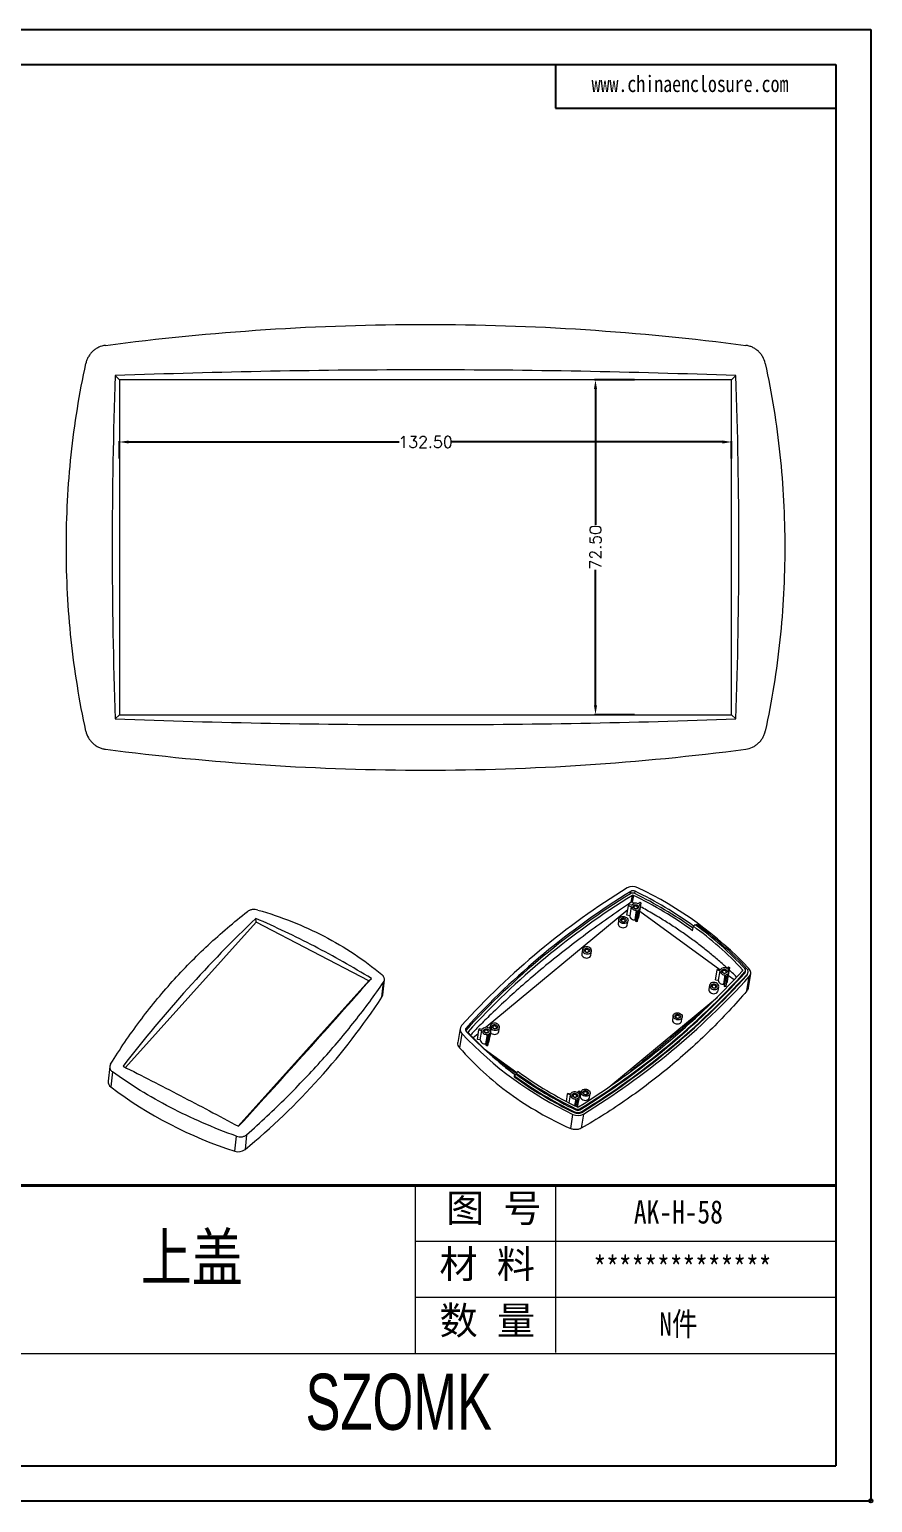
# Model space of a CAD drawing. Header units: inches. Extents: x -1516 to -539, y 228 to 547.
# Drawn here: x -1248 to -1065.5, y 227.9 to 546.8 of the extents above; entities that cross this region are included whole.
import ezdxf

# ---------------------------------------------------------------- set-up
doc = ezdxf.new("R2010")
doc.units = ezdxf.units.IN
doc.layers.add('文字', color=81, linetype='Continuous')
doc.layers.add('粗实线', color=7, linetype='Continuous', lineweight=30)
doc.layers.add('细实线', color=3, linetype='Continuous', lineweight=9)
doc.styles.get("Standard").update_dxf_attribs({"font": 'txt', "bigfont": 'gbcbig.shx'})
doc.styles.add('宋体', font='', dxfattribs={"width": 0.8, "height": 3.5})
doc.styles.add('长仿宋', font='', dxfattribs={"width": 0.7, "height": 4})
doc.styles.get('宋体').set_extended_font_data('SimSun')
doc.styles.get('长仿宋').set_extended_font_data('SimSun')
doc.dimstyles.new('2.5', dxfattribs={"dimtxt": 2.5, "dimasz": 2, "dimexe": 0.18, "dimexo": 0.0625, "dimgap": 0.09, "dimtad": 0, "dimzin": 0, "dimdsep": 46, "dimtxsty": 'Standard', "dimcen": 2, "dimclrd": 3, "dimclre": 3, "dimclrt": 256, "dimadec": 0, "dimazin": 0, "dimtfac": 1, "dimtofl": 0, "dimtmove": 0, "dimatfit": 3, "dimfxl": 1, "dimtolj": 1, "dimtzin": 0, "dimarcsym": 0})

# ---------------------------------------------------------------- blocks, each defined once
blk = doc.blocks.new('*D75')
at = {"color": 3, "lineweight": -2, "transparency": 16777216}
for p, q in [((-1228.54, 453.96), (-1228.54, 457.71)), ((-1226.54, 457.53), (-1168, 457.53)), ((-1098.04, 457.53), (-1156.57, 457.53)), ((-1096.04, 453.96), (-1096.04, 457.71))]:
    blk.add_line(p, q, dxfattribs=at)
at = {"color": 3, "transparency": 16777216}
for points in [[(-1226.54, 457.86), (-1226.54, 457.2), (-1228.54, 457.53)], [(-1098.04, 457.86), (-1098.04, 457.2), (-1096.04, 457.53)]]:
    blk.add_solid(points, dxfattribs=at)
at = {"layer": 'Defpoints', "color": 0, "transparency": 16777216}
for p in [(-1096.04, 457.53), (-1228.54, 453.89), (-1096.04, 453.89)]:
    blk.add_point(p, dxfattribs=at)
at = {"transparency": 16777216, "insert": (-1162.29, 457.53), "char_height": 2.5, "attachment_point": 5}
blk.add_mtext('\\A1;132.50', dxfattribs=at)
blk = doc.blocks.new('*D76')
at = {"color": 3, "lineweight": -2, "transparency": 16777216}
for p, q in [((-1117.04, 470.99), (-1125.69, 470.99)), ((-1125.51, 468.99), (-1125.51, 439.62)), ((-1125.51, 400.49), (-1125.51, 429.86)), ((-1117.04, 398.49), (-1125.69, 398.49))]:
    blk.add_line(p, q, dxfattribs=at)
at = {"color": 3, "transparency": 16777216}
for points in [[(-1125.84, 468.99), (-1125.17, 468.99), (-1125.51, 470.99)], [(-1125.84, 400.49), (-1125.17, 400.49), (-1125.51, 398.49)]]:
    blk.add_solid(points, dxfattribs=at)
at = {"layer": 'Defpoints', "color": 0, "transparency": 16777216}
for p in [(-1116.97, 470.99), (-1125.51, 398.49), (-1116.97, 398.49)]:
    blk.add_point(p, dxfattribs=at)
at = {"transparency": 16777216, "insert": (-1125.51, 434.74), "char_height": 2.5, "attachment_point": 5, "rotation": 90}
blk.add_mtext('\\A1;72.50', dxfattribs=at)

msp = doc.modelspace()

# ---------------------------------------------------------------- linework, layer by layer
for p, q in [((-1516.452, 546.847), (-1065.91, 546.847)), ((-1065.91, 546.847), (-1065.91, 228.282)), ((-1501.282, 539.262), (-1073.495, 539.262)), ((-1134.174, 539.262), (-1134.174, 529.781)), ((-1073.495, 539.262), (-1073.495, 235.867)), ((-1134.174, 529.781), (-1073.495, 529.781)), ((-1501.282, 235.867), (-1073.495, 235.867)), ((-1516.452, 228.282), (-1065.91, 228.282))]:
    msp.add_line(p, q)
at = {"color": 7, "linetype": 'Continuous', "lineweight": 15}
for p, q in [((-1228.535, 470.991), (-1229.443, 471.899)), ((-1096.035, 470.991), (-1228.535, 470.991)), ((-1228.535, 470.991), (-1228.535, 398.491)), ((-1096.035, 470.991), (-1095.127, 471.899)), ((-1096.035, 398.491), (-1096.035, 470.991)), ((-1228.535, 398.491), (-1229.443, 397.583)), ((-1228.535, 398.491), (-1096.035, 398.491)), ((-1096.035, 398.491), (-1095.127, 397.583)), ((-1118.312, 357.341), (-1118.37, 357.105)), ((-1117.712, 357.215), (-1118.312, 357.341)), ((-1117.921, 359.728), (-1117.837, 360.241)), ((-1117.766, 357.872), (-1117.523, 359.36)), ((-1117.295, 359.365), (-1117.538, 357.878)), ((-1117.082, 357.628), (-1117.538, 357.878)), ((-1117.01, 359.749), (-1116.927, 360.262)), ((-1115.862, 357.839), (-1116.259, 357.51)), ((-1116.017, 357.334), (-1115.62, 357.663)), ((-1115.955, 355.614), (-1115.62, 357.663)), ((-1115.62, 357.663), (-1115.862, 357.839)), ((-1198.978, 353.584), (-1199.043, 354.383)), ((-1118.506, 356.272), (-1149.194, 330.806)), ((-1120.444, 354.186), (-1120.59, 353.289)), ((-1118.705, 355.056), (-1118.37, 357.105)), ((-1118.106, 354.929), (-1118.705, 355.056)), ((-1118.37, 357.105), (-1117.771, 356.978)), ((-1117.771, 356.978), (-1118.106, 354.929)), ((-1116.936, 354.078), (-1116.601, 356.127)), ((-1116.733, 353.622), (-1116.936, 354.078)), ((-1116.733, 353.622), (-1116.398, 355.671)), ((-1116.601, 356.127), (-1116.398, 355.671)), ((-1116.433, 353.683), (-1116.098, 355.732)), ((-1116.398, 355.671), (-1116.098, 355.732)), ((-1116.098, 355.732), (-1116.301, 356.188)), ((-1116.125, 354.681), (-1115.79, 356.731)), ((-1115.955, 355.614), (-1115.975, 355.598)), ((-1098.572, 343.276), (-1115.911, 355.884)), ((-1198.978, 353.584), (-1227.233, 322.102)), ((-1174.565, 340.9), (-1198.978, 353.584)), ((-1118.617, 352.966), (-1118.47, 353.863)), ((-1116.433, 353.683), (-1116.733, 353.622)), ((-1104.488, 351.715), (-1104.329, 352.689)), ((-1103.94, 353.011), (-1104.329, 352.689)), ((-1103.594, 353.077), (-1103.798, 352.908)), ((-1128.339, 347.633), (-1128.486, 346.737)), ((-1126.512, 346.414), (-1126.366, 347.311)), ((-1174.565, 340.9), (-1174.019, 341.381)), ((-1099.525, 341.109), (-1099.19, 343.158)), ((-1099.19, 343.158), (-1099.132, 343.394)), ((-1098.591, 343.031), (-1099.19, 343.158)), ((-1099.132, 343.394), (-1098.533, 343.267)), ((-1098.591, 343.031), (-1098.926, 340.982)), ((-1097.756, 340.131), (-1097.421, 342.18)), ((-1097.554, 339.675), (-1097.219, 341.724)), ((-1097.219, 341.724), (-1097.421, 342.18)), ((-1097.253, 339.736), (-1096.918, 341.785)), ((-1096.918, 341.785), (-1097.219, 341.724)), ((-1097.121, 342.241), (-1096.918, 341.785)), ((-1097.079, 343.563), (-1096.682, 343.892)), ((-1096.945, 340.734), (-1096.61, 342.783)), ((-1096.441, 343.716), (-1096.837, 343.387)), ((-1096.795, 341.651), (-1096.776, 341.667)), ((-1096.776, 341.667), (-1096.441, 343.716)), ((-1095.516, 341.053), (-1096.732, 341.937)), ((-1096.682, 343.892), (-1096.441, 343.716)), ((-1093.15, 342.804), (-1093.192, 342.548)), ((-1093.069, 342.799), (-1093.027, 343.055)), ((-1092.727, 338.708), (-1092.226, 341.774)), ((-1092.692, 342.264), (-1092.726, 342.059)), ((-1092.51, 342.497), (-1092.477, 342.702)), ((-1092.416, 339.356), (-1091.918, 342.4)), ((-1202.823, 309.413), (-1174.565, 340.9)), ((-1171.726, 337.353), (-1171.373, 340.578)), ((-1171.547, 337.848), (-1171.196, 341.053)), ((-1100.811, 339.909), (-1100.958, 339.013)), ((-1099.525, 341.109), (-1098.926, 340.982)), ((-1098.984, 338.69), (-1098.837, 339.586)), ((-1097.756, 340.131), (-1097.554, 339.675)), ((-1097.554, 339.675), (-1097.253, 339.736)), ((-1122.184, 318.184), (-1099.11, 337.332)), ((-1108.707, 333.357), (-1108.853, 332.46)), ((-1106.879, 332.138), (-1106.733, 333.034)), ((-1154.815, 330.583), (-1155.313, 327.538)), ((-1154.424, 329.44), (-1154.924, 326.379)), ((-1153.591, 330.127), (-1153.508, 330.64)), ((-1150.866, 329.419), (-1151.975, 328.498)), ((-1151.064, 328.202), (-1150.729, 330.251)), ((-1150.671, 330.488), (-1150.729, 330.251)), ((-1150.729, 330.251), (-1150.13, 330.124)), ((-1150.072, 330.361), (-1150.671, 330.488)), ((-1150.465, 328.075), (-1150.13, 330.124)), ((-1148.96, 329.273), (-1149.295, 327.224)), ((-1149.093, 326.768), (-1148.758, 328.817)), ((-1148.96, 329.273), (-1148.758, 328.817)), ((-1148.793, 326.829), (-1148.457, 328.878)), ((-1148.758, 328.817), (-1148.457, 328.878)), ((-1148.457, 328.878), (-1148.66, 329.334)), ((-1148.221, 330.985), (-1148.618, 330.656)), ((-1148.484, 327.828), (-1148.149, 329.877)), ((-1148.376, 330.481), (-1147.98, 330.81)), ((-1148.315, 328.761), (-1148.334, 328.744)), ((-1148.315, 328.761), (-1147.98, 330.81)), ((-1148.273, 331.091), (-1148.301, 330.919)), ((-1147.98, 330.81), (-1148.221, 330.985)), ((-1146.446, 329.872), (-1146.299, 330.769)), ((-1150.465, 328.075), (-1151.064, 328.202)), ((-1149.598, 326.167), (-1142.504, 321.008)), ((-1149.093, 326.768), (-1149.295, 327.224)), ((-1148.793, 326.829), (-1149.093, 326.768)), ((-1230.634, 322.338), (-1230.984, 319.133)), ((-1230.043, 321.154), (-1230.395, 317.934)), ((-1143.072, 320.316), (-1143.106, 320.111)), ((-1143.072, 320.316), (-1142.684, 320.638)), ((-1142.642, 320.894), (-1142.684, 320.638)), ((-1142.254, 321.216), (-1142.642, 320.894)), ((-1131.803, 314.753), (-1131.55, 316.304)), ((-1131.55, 316.304), (-1131.491, 316.541)), ((-1130.951, 316.177), (-1131.55, 316.304)), ((-1131.491, 316.541), (-1130.892, 316.414)), ((-1131.232, 314.458), (-1130.951, 316.177)), ((-1129.438, 316.709), (-1129.042, 317.038)), ((-1129.305, 313.881), (-1128.97, 315.93)), ((-1128.8, 316.863), (-1129.197, 316.533)), ((-1129.135, 314.813), (-1128.8, 316.863)), ((-1129.042, 317.038), (-1128.8, 316.863)), ((-1128.64, 316.815), (-1128.787, 315.918)), ((-1126.813, 315.596), (-1126.666, 316.492)), ((-1129.78, 315.326), (-1130.022, 313.848)), ((-1129.578, 314.87), (-1129.78, 315.326)), ((-1129.731, 313.182), (-1129.773, 312.926)), ((-1129.766, 313.722), (-1129.578, 314.87)), ((-1129.278, 314.931), (-1129.578, 314.87)), ((-1129.497, 313.591), (-1129.278, 314.931)), ((-1129.48, 315.387), (-1129.278, 314.931)), ((-1129.155, 314.797), (-1129.135, 314.813)), ((-1128.82, 313.203), (-1128.862, 312.947)), ((-1128.464, 312.579), (-1128.497, 312.374)), ((-1130.876, 308.892), (-1130.376, 311.953)), ((-1130.058, 312.542), (-1130.091, 312.337)), ((-1128.099, 312.005), (-1128.6, 308.939)), ((-1203.585, 304.004), (-1203.233, 307.224)), ((-1201.01, 307.555), (-1201.363, 304.33))]:
    msp.add_line(p, q, dxfattribs=at)
at = {"color": 8, "linetype": 'Continuous', "lineweight": 15}
for p, q in [((-1093.695, 343.039), (-1093.658, 343.266)), ((-1153.092, 329.843), (-1153.113, 329.711))]:
    msp.add_line(p, q, dxfattribs=at)
at = {"color": 7, "linetype": 'Continuous', "lineweight": 15, "flags": 128}
for points in [[(-1116.388, 357.214), (-1116.262, 357.09), (-1116.192, 356.944), (-1116.185, 356.792), (-1116.242, 356.652), (-1116.357, 356.537), (-1116.518, 356.461), (-1116.706, 356.431), (-1116.903, 356.452), (-1117.085, 356.52), (-1117.234, 356.628), (-1117.334, 356.765), (-1117.373, 356.916), (-1117.348, 357.064), (-1117.26, 357.194), (-1117.121, 357.29), (-1116.944, 357.344), (-1116.749, 357.349), (-1116.557, 357.304), (-1116.388, 357.214)], [(-1120.104, 353.487), (-1120.277, 353.648), (-1120.395, 353.834), (-1120.448, 354.033), (-1120.434, 354.231), (-1120.354, 354.416), (-1120.212, 354.573), (-1120.019, 354.694), (-1119.787, 354.768), (-1119.533, 354.792), (-1119.274, 354.764), (-1119.027, 354.685), (-1118.81, 354.561), (-1118.636, 354.401), (-1118.519, 354.215), (-1118.465, 354.016), (-1118.479, 353.817), (-1118.56, 353.633), (-1118.702, 353.475), (-1118.895, 353.355), (-1119.127, 353.28), (-1119.381, 353.256), (-1119.64, 353.285), (-1119.887, 353.363), (-1120.104, 353.487)], [(-1119.069, 354.346), (-1118.943, 354.222), (-1118.872, 354.076), (-1118.865, 353.925), (-1118.922, 353.784), (-1119.037, 353.669), (-1119.198, 353.593), (-1119.387, 353.564), (-1119.583, 353.584), (-1119.765, 353.652), (-1119.914, 353.761), (-1120.014, 353.898), (-1120.053, 354.048), (-1120.028, 354.197), (-1119.94, 354.326), (-1119.801, 354.423), (-1119.624, 354.476), (-1119.429, 354.481), (-1119.237, 354.436), (-1119.069, 354.346)], [(-1119.219, 354.111), (-1119.354, 354.179), (-1119.508, 354.203), (-1119.658, 354.181), (-1119.78, 354.116), (-1119.856, 354.017), (-1119.874, 353.9), (-1119.833, 353.782), (-1119.737, 353.681), (-1119.601, 353.614), (-1119.447, 353.589), (-1119.298, 353.611), (-1119.176, 353.677), (-1119.1, 353.775), (-1119.081, 353.893), (-1119.123, 354.011), (-1119.219, 354.111)], [(-1116.539, 356.979), (-1116.674, 357.046), (-1116.828, 357.071), (-1116.978, 357.049), (-1117.1, 356.983), (-1117.176, 356.885), (-1117.194, 356.767), (-1117.152, 356.649), (-1117.057, 356.549), (-1116.921, 356.481), (-1116.767, 356.457), (-1116.618, 356.479), (-1116.496, 356.544), (-1116.42, 356.643), (-1116.401, 356.76), (-1116.443, 356.878), (-1116.539, 356.979)], [(-1120.59, 353.289), (-1120.595, 353.136), (-1120.541, 352.937), (-1120.424, 352.751), (-1120.251, 352.591), (-1120.033, 352.467), (-1119.786, 352.388), (-1119.527, 352.36), (-1119.273, 352.384), (-1119.042, 352.458), (-1118.848, 352.579), (-1118.707, 352.736), (-1118.626, 352.921), (-1118.617, 352.966)], [(-1126.705, 348.009), (-1126.923, 348.133), (-1127.17, 348.212), (-1127.429, 348.24), (-1127.683, 348.216), (-1127.914, 348.141), (-1128.108, 348.021), (-1128.249, 347.863), (-1128.33, 347.679), (-1128.344, 347.48), (-1128.291, 347.281), (-1128.173, 347.095), (-1128, 346.935), (-1127.782, 346.811), (-1127.536, 346.732), (-1127.276, 346.704), (-1127.022, 346.728), (-1126.791, 346.803), (-1126.597, 346.923), (-1126.456, 347.081), (-1126.375, 347.265), (-1126.361, 347.463), (-1126.415, 347.663), (-1126.532, 347.849), (-1126.705, 348.009)], [(-1126.964, 347.794), (-1126.838, 347.67), (-1126.768, 347.524), (-1126.761, 347.372), (-1126.818, 347.232), (-1126.933, 347.117), (-1127.094, 347.041), (-1127.282, 347.011), (-1127.478, 347.032), (-1127.661, 347.1), (-1127.81, 347.208), (-1127.91, 347.345), (-1127.949, 347.496), (-1127.923, 347.644), (-1127.836, 347.774), (-1127.696, 347.87), (-1127.519, 347.924), (-1127.324, 347.929), (-1127.132, 347.884), (-1126.964, 347.794)], [(-1127.115, 347.559), (-1127.25, 347.626), (-1127.404, 347.651), (-1127.553, 347.629), (-1127.676, 347.564), (-1127.752, 347.465), (-1127.77, 347.347), (-1127.728, 347.229), (-1127.632, 347.129), (-1127.497, 347.061), (-1127.343, 347.037), (-1127.194, 347.059), (-1127.071, 347.124), (-1126.995, 347.223), (-1126.977, 347.34), (-1127.019, 347.458), (-1127.115, 347.559)], [(-1128.486, 346.737), (-1128.491, 346.584), (-1128.437, 346.385), (-1128.32, 346.199), (-1128.146, 346.038), (-1127.929, 345.915), (-1127.682, 345.836), (-1127.423, 345.807), (-1127.169, 345.831), (-1126.937, 345.906), (-1126.744, 346.026), (-1126.602, 346.184), (-1126.522, 346.368), (-1126.512, 346.414)], [(-1097.209, 343.267), (-1097.083, 343.143), (-1097.012, 342.997), (-1097.005, 342.845), (-1097.062, 342.704), (-1097.178, 342.59), (-1097.338, 342.514), (-1097.527, 342.484), (-1097.723, 342.505), (-1097.905, 342.573), (-1098.055, 342.681), (-1098.154, 342.818), (-1098.193, 342.969), (-1098.168, 343.117), (-1098.081, 343.246), (-1097.941, 343.343), (-1097.764, 343.397), (-1097.569, 343.401), (-1097.377, 343.357), (-1097.209, 343.267)], [(-1097.359, 343.032), (-1097.494, 343.099), (-1097.648, 343.124), (-1097.798, 343.102), (-1097.92, 343.036), (-1097.996, 342.937), (-1098.015, 342.82), (-1097.973, 342.702), (-1097.877, 342.602), (-1097.742, 342.534), (-1097.587, 342.509), (-1097.438, 342.532), (-1097.316, 342.597), (-1097.24, 342.696), (-1097.221, 342.813), (-1097.263, 342.931), (-1097.359, 343.032)], [(-1100.471, 339.211), (-1100.254, 339.087), (-1100.007, 339.008), (-1099.748, 338.98), (-1099.494, 339.004), (-1099.262, 339.078), (-1099.069, 339.199), (-1098.927, 339.356), (-1098.847, 339.541), (-1098.833, 339.739), (-1098.886, 339.938), (-1099.004, 340.124), (-1099.177, 340.285), (-1099.394, 340.409), (-1099.641, 340.487), (-1099.9, 340.516), (-1100.154, 340.492), (-1100.386, 340.417), (-1100.579, 340.297), (-1100.721, 340.139), (-1100.802, 339.955), (-1100.816, 339.756), (-1100.762, 339.557), (-1100.645, 339.371), (-1100.471, 339.211)], [(-1100.618, 338.314), (-1100.4, 338.19), (-1100.154, 338.112), (-1099.894, 338.083), (-1099.64, 338.107), (-1099.409, 338.182), (-1099.216, 338.302), (-1099.074, 338.46), (-1098.993, 338.644), (-1098.984, 338.69)], [(-1099.436, 340.07), (-1099.31, 339.945), (-1099.239, 339.8), (-1099.232, 339.648), (-1099.29, 339.507), (-1099.405, 339.393), (-1099.565, 339.316), (-1099.754, 339.287), (-1099.95, 339.307), (-1100.133, 339.376), (-1100.282, 339.484), (-1100.381, 339.621), (-1100.42, 339.772), (-1100.395, 339.92), (-1100.308, 340.049), (-1100.168, 340.146), (-1099.991, 340.2), (-1099.796, 340.204), (-1099.604, 340.159), (-1099.436, 340.07)], [(-1099.586, 339.834), (-1099.721, 339.902), (-1099.876, 339.927), (-1100.025, 339.905), (-1100.147, 339.839), (-1100.223, 339.74), (-1100.242, 339.623), (-1100.2, 339.505), (-1100.104, 339.405), (-1099.969, 339.337), (-1099.815, 339.312), (-1099.665, 339.334), (-1099.543, 339.4), (-1099.467, 339.499), (-1099.448, 339.616), (-1099.49, 339.734), (-1099.586, 339.834)], [(-1146.639, 331.467), (-1146.856, 331.591), (-1147.103, 331.67), (-1147.362, 331.698), (-1147.616, 331.674), (-1147.848, 331.6), (-1148.041, 331.479), (-1148.183, 331.321), (-1148.263, 331.137), (-1148.278, 330.939)], [(-1108.853, 332.46), (-1108.858, 332.307), (-1108.804, 332.108), (-1108.687, 331.922), (-1108.514, 331.762), (-1108.296, 331.638), (-1108.049, 331.559), (-1107.79, 331.531), (-1107.536, 331.555), (-1107.304, 331.629), (-1107.111, 331.75), (-1106.969, 331.907), (-1106.889, 332.092), (-1106.879, 332.138)], [(-1107.073, 333.732), (-1106.899, 333.572), (-1106.782, 333.386), (-1106.728, 333.187), (-1106.742, 332.988), (-1106.823, 332.804), (-1106.965, 332.646), (-1107.158, 332.526), (-1107.389, 332.451), (-1107.643, 332.427), (-1107.903, 332.456), (-1108.149, 332.534), (-1108.367, 332.658), (-1108.54, 332.819), (-1108.658, 333.005), (-1108.711, 333.204), (-1108.697, 333.402), (-1108.617, 333.587), (-1108.475, 333.744), (-1108.282, 333.865), (-1108.05, 333.939), (-1107.796, 333.963), (-1107.537, 333.935), (-1107.29, 333.856), (-1107.073, 333.732)], [(-1107.331, 333.518), (-1107.205, 333.393), (-1107.135, 333.247), (-1107.128, 333.096), (-1107.185, 332.955), (-1107.3, 332.84), (-1107.461, 332.764), (-1107.649, 332.735), (-1107.846, 332.755), (-1108.028, 332.823), (-1108.177, 332.932), (-1108.277, 333.069), (-1108.316, 333.22), (-1108.291, 333.368), (-1108.203, 333.497), (-1108.064, 333.594), (-1107.887, 333.647), (-1107.692, 333.652), (-1107.5, 333.607), (-1107.331, 333.518)], [(-1107.482, 333.282), (-1107.617, 333.35), (-1107.771, 333.375), (-1107.921, 333.352), (-1108.043, 333.287), (-1108.119, 333.188), (-1108.137, 333.071), (-1108.095, 332.953), (-1108, 332.852), (-1107.864, 332.785), (-1107.71, 332.76), (-1107.561, 332.782), (-1107.439, 332.848), (-1107.363, 332.947), (-1107.344, 333.064), (-1107.386, 333.182), (-1107.482, 333.282)], [(-1148.748, 330.36), (-1148.622, 330.236), (-1148.551, 330.09), (-1148.544, 329.939), (-1148.602, 329.798), (-1148.717, 329.683), (-1148.877, 329.607), (-1149.066, 329.578), (-1149.262, 329.598), (-1149.445, 329.666), (-1149.594, 329.775), (-1149.693, 329.912), (-1149.732, 330.062), (-1149.707, 330.211), (-1149.62, 330.34), (-1149.48, 330.437), (-1149.303, 330.49), (-1149.108, 330.495), (-1148.916, 330.45), (-1148.748, 330.36)], [(-1148.898, 330.125), (-1149.033, 330.193), (-1149.188, 330.217), (-1149.337, 330.195), (-1149.459, 330.13), (-1149.535, 330.031), (-1149.554, 329.914), (-1149.512, 329.796), (-1149.416, 329.695), (-1149.281, 329.628), (-1149.127, 329.603), (-1148.977, 329.625), (-1148.855, 329.691), (-1148.779, 329.789), (-1148.76, 329.907), (-1148.802, 330.025), (-1148.898, 330.125)], [(-1148.181, 329.58), (-1148.08, 329.497), (-1147.862, 329.373), (-1147.615, 329.294), (-1147.356, 329.266), (-1147.102, 329.29), (-1146.871, 329.364), (-1146.677, 329.485), (-1146.536, 329.642), (-1146.455, 329.827), (-1146.446, 329.872)], [(-1148.034, 330.477), (-1147.933, 330.393), (-1147.716, 330.269), (-1147.469, 330.19), (-1147.21, 330.162), (-1146.956, 330.186), (-1146.724, 330.261), (-1146.531, 330.381), (-1146.389, 330.539), (-1146.308, 330.723), (-1146.294, 330.922), (-1146.348, 331.121), (-1146.465, 331.307), (-1146.639, 331.467), (-1146.639, 331.467)], [(-1146.898, 331.252), (-1146.772, 331.128), (-1146.701, 330.982), (-1146.694, 330.831), (-1146.751, 330.69), (-1146.867, 330.575), (-1147.027, 330.499), (-1147.216, 330.469), (-1147.412, 330.49), (-1147.594, 330.558), (-1147.744, 330.666), (-1147.843, 330.804), (-1147.882, 330.954), (-1147.857, 331.102), (-1147.77, 331.232), (-1147.63, 331.329), (-1147.453, 331.382), (-1147.258, 331.387), (-1147.066, 331.342), (-1146.898, 331.252)], [(-1147.048, 331.017), (-1147.183, 331.085), (-1147.337, 331.109), (-1147.487, 331.087), (-1147.609, 331.022), (-1147.685, 330.923), (-1147.704, 330.805), (-1147.662, 330.688), (-1147.566, 330.587), (-1147.43, 330.52), (-1147.276, 330.495), (-1147.127, 330.517), (-1147.005, 330.582), (-1146.929, 330.681), (-1146.91, 330.799), (-1146.952, 330.916), (-1147.048, 331.017)], [(-1142.662, 320.772), (-1143.975, 321.742), (-1146.779, 323.846), (-1148.488, 325.15)], [(-1129.568, 316.413), (-1129.442, 316.289), (-1129.372, 316.143), (-1129.365, 315.992), (-1129.422, 315.851), (-1129.537, 315.736), (-1129.697, 315.66), (-1129.886, 315.63), (-1130.082, 315.651), (-1130.265, 315.719), (-1130.414, 315.827), (-1130.514, 315.965), (-1130.553, 316.115), (-1130.527, 316.263), (-1130.44, 316.393), (-1130.3, 316.49), (-1130.123, 316.543), (-1129.928, 316.548), (-1129.736, 316.503), (-1129.568, 316.413)], [(-1129.718, 316.178), (-1129.854, 316.246), (-1130.008, 316.27), (-1130.157, 316.248), (-1130.279, 316.183), (-1130.355, 316.084), (-1130.374, 315.966), (-1130.332, 315.849), (-1130.236, 315.748), (-1130.101, 315.681), (-1129.947, 315.656), (-1129.797, 315.678), (-1129.675, 315.743), (-1129.599, 315.842), (-1129.581, 315.96), (-1129.623, 316.077), (-1129.718, 316.178)], [(-1128.787, 315.918), (-1128.791, 315.766), (-1128.738, 315.566), (-1128.62, 315.38), (-1128.447, 315.22), (-1128.229, 315.096), (-1127.983, 315.017), (-1127.723, 314.989), (-1127.469, 315.013), (-1127.238, 315.088), (-1127.045, 315.208), (-1126.903, 315.366), (-1126.822, 315.55), (-1126.813, 315.596)], [(-1127.006, 317.191), (-1126.833, 317.03), (-1126.715, 316.844), (-1126.662, 316.645), (-1126.676, 316.447), (-1126.756, 316.262), (-1126.898, 316.104), (-1127.091, 315.984), (-1127.323, 315.909), (-1127.577, 315.885), (-1127.836, 315.914), (-1128.083, 315.993), (-1128.3, 316.116), (-1128.474, 316.277), (-1128.591, 316.463), (-1128.645, 316.662), (-1128.631, 316.861), (-1128.55, 317.045), (-1128.408, 317.203), (-1128.215, 317.323), (-1127.984, 317.398), (-1127.729, 317.422), (-1127.47, 317.393), (-1127.223, 317.314), (-1127.006, 317.191)], [(-1127.265, 316.976), (-1127.139, 316.851), (-1127.068, 316.705), (-1127.062, 316.554), (-1127.119, 316.413), (-1127.234, 316.299), (-1127.394, 316.222), (-1127.583, 316.193), (-1127.779, 316.213), (-1127.962, 316.281), (-1128.111, 316.39), (-1128.21, 316.527), (-1128.25, 316.678), (-1128.224, 316.826), (-1128.137, 316.955), (-1127.997, 317.052), (-1127.82, 317.106), (-1127.625, 317.11), (-1127.433, 317.065), (-1127.265, 316.976)], [(-1127.415, 316.74), (-1127.551, 316.808), (-1127.705, 316.833), (-1127.854, 316.811), (-1127.976, 316.745), (-1128.052, 316.646), (-1128.071, 316.529), (-1128.029, 316.411), (-1127.933, 316.311), (-1127.798, 316.243), (-1127.644, 316.218), (-1127.494, 316.24), (-1127.372, 316.306), (-1127.296, 316.405), (-1127.277, 316.522), (-1127.319, 316.64), (-1127.415, 316.74)]]:
    msp.add_lwpolyline(points, dxfattribs=at)
msp.add_circle((-1065.91, 228.282), 0.366)
at = {"color": 7, "linetype": 'Continuous', "lineweight": 15}
for centre, radius, start, end in [((-1031.121, 219.023), 166.763, 121.65343, 137.72219), ((-1117.447, 358.86), 2.428, 63.33918, 119.27899), ((-1151.044, 288.052), 80.802, 43.37343, 64.57864), ((-1031.404, 219.181), 165.042, 121.6152, 137.76042), ((-1031.321, 219.693), 165.042, 121.6152, 137.76042), ((-1030.749, 218.606), 165.351, 121.65343, 137.72219), ((-1117.446, 358.881), 0.971, 63.33918, 119.27899), ((-1117.362, 359.394), 0.971, 63.33918, 119.27899), ((-1116.831, 356.601), 1.074, 57.81294, 145.15464), ((-1117.404, 359.148), 0.243, 63.33918, 119.27899), ((-1154.019, 283.334), 84.436, 54.08255, 64.21851), ((-1154.075, 283.023), 85.21, 54.33955, 64.21581), ((-1153.985, 283.547), 85.197, 54.30223, 64.21621), ((-1116.454, 356.834), 0.664, 283.35309, 48.86472), ((-1117.105, 355.075), 1.011, 188.30514, 279.64693), ((-1116.77, 357.124), 1.011, 188.30514, 279.64693), ((-1116.75, 354.793), 0.635, 311.47821, 349.86755), ((-1147.351, 293.218), 73.401, 42.98806, 54.11749), ((-1147.311, 293.058), 73.996, 42.98806, 54.11749), ((-1147.313, 292.642), 74.591, 42.98806, 54.11749), ((-1215.992, 454.325), 165.351, 301.65343, 317.72219), ((-1215.882, 454.101), 165.822, 301.65343, 317.72219), ((-1215.337, 453.751), 165.042, 301.6152, 317.76042), ((-1215.259, 453.32), 165.51, 301.6152, 317.76042), ((-1215.226, 453.525), 165.51, 301.6152, 317.76042), ((-1215.612, 453.96), 166.763, 301.65343, 317.72219), ((-1097.59, 343.177), 1.011, 188.30514, 279.64693), ((-1097.651, 342.654), 1.074, 57.81294, 145.15464), ((-1097.274, 342.887), 0.664, 283.35309, 48.86472), ((-1093.745, 343.173), 0.127, 318.53683, 46.85789), ((-1093.555, 342.882), 0.493, 317.377, 350.26881), ((-1093.531, 343.141), 0.508, 318.53683, 46.85789), ((-1093.359, 342.853), 0.889, 318.53683, 46.85789), ((-1093.36, 342.643), 0.863, 317.377, 350.26881), ((-1093.178, 342.615), 1.271, 318.53683, 46.85789), ((-1100.228, 338.935), 0.733, 173.95648, 237.91893), ((-1097.926, 341.128), 1.011, 188.30514, 279.64693), ((-1097.57, 340.846), 0.635, 311.47821, 349.86755), ((-1295.595, 418.71), 148.197, 309.48326, 326.7031), ((-1172.664, 337.974), 1.125, 326.5277, 353.5734), ((-1153.555, 330.368), 1.271, 138.53683, 226.85789), ((-1095.69, 384.931), 80.802, 223.37343, 244.57864), ((-1153.127, 330.303), 0.508, 138.53683, 226.85789), ((-1099.372, 380.36), 73.96, 222.98672, 234.01267), ((-1152.996, 329.759), 0.127, 138.53683, 226.85789), ((-1099.48, 379.623), 73.274, 222.98331, 233.74741), ((-1149.13, 330.27), 1.011, 188.30514, 279.64693), ((-1149.19, 329.747), 1.074, 57.81294, 145.15464), ((-1148.813, 329.98), 0.664, 283.35309, 48.86472), ((-1149.465, 328.221), 1.011, 188.30514, 279.64693), ((-1149.109, 327.939), 0.635, 311.47821, 349.86755), ((-1229.628, 319.055), 1.359, 176.72513, 235.60638), ((-1092.771, 389.601), 85.805, 234.08255, 244.21851), ((-1092.738, 389.806), 85.805, 234.08255, 244.21851), ((-1092.751, 389.574), 85.12, 234.08255, 244.21851), ((-1092.709, 389.83), 85.12, 234.08255, 244.21851), ((-1092.722, 389.598), 84.436, 234.08255, 244.21851), ((-1177.208, 387.536), 87.598, 232.61411, 252.47512), ((-1129.95, 316.323), 1.011, 188.30514, 279.64693), ((-1130.011, 315.8), 1.074, 57.81294, 145.15464), ((-1129.634, 316.033), 0.664, 283.35309, 48.86472), ((-1129.295, 314.061), 1.7, 243.33918, 299.27899), ((-1129.337, 313.794), 0.971, 243.33918, 299.27899), ((-1129.295, 314.05), 0.971, 243.33918, 299.27899), ((-1129.908, 313.983), 0.612, 317.67543, 350.37939), ((-1129.338, 313.784), 0.243, 243.33918, 299.27899), ((-1129.286, 314.123), 2.428, 243.33918, 299.27899), ((-1129.328, 313.856), 1.7, 243.33918, 299.27899), ((-1202.783, 306.27), 2.404, 250.50624, 306.19367)]:
    msp.add_arc(centre, radius, start, end, dxfattribs=at)
for points, knots in [([(-1231.571, 478.458), (-1220.023, 479.976), (-1208.476, 481.108), (-1185.381, 482.616), (-1162.285, 483.367), (-1139.19, 482.616), (-1116.095, 481.108), (-1104.547, 479.976), (-1093, 478.458)], [0, 0, 0, 0, 0.25, 0.25, 0.5, 0.75, 0.75, 1, 1, 1, 1]), ([(-1231.571, 478.458), (-1232.082, 478.391), (-1232.571, 478.248), (-1233.269, 477.922), (-1233.494, 477.795), (-1233.917, 477.511), (-1234.117, 477.353), (-1234.494, 477.006), (-1234.671, 476.816), (-1234.989, 476.417), (-1235.132, 476.206), (-1235.386, 475.763), (-1235.497, 475.529), (-1235.681, 475.049), (-1235.754, 474.803), (-1235.808, 474.551)], [0, 0, 0, 0, 0.25, 0.25, 0.375, 0.375, 0.5, 0.5, 0.625, 0.625, 0.75, 0.75, 0.875, 0.875, 1, 1, 1, 1]), ([(-1088.763, 474.551), (-1088.871, 475.055), (-1089.053, 475.531), (-1089.435, 476.2), (-1089.58, 476.414), (-1089.897, 476.813), (-1090.07, 477), (-1090.447, 477.347), (-1090.651, 477.508), (-1091.074, 477.793), (-1091.296, 477.919), (-1091.758, 478.135), (-1092, 478.227), (-1092.493, 478.372), (-1092.744, 478.425), (-1093, 478.458)], [0, 0, 0, 0, 0.25, 0.25, 0.375, 0.375, 0.5, 0.5, 0.625, 0.625, 0.75, 0.75, 0.875, 0.875, 1, 1, 1, 1]), ([(-1235.808, 394.932), (-1237.215, 401.481), (-1238.269, 408.073), (-1239.679, 421.342), (-1240.035, 428.02), (-1240.035, 441.463), (-1239.679, 448.14), (-1238.269, 461.41), (-1237.215, 468.002), (-1235.808, 474.551)], [0, 0, 0, 0, 0.25, 0.25, 0.5, 0.5, 0.75, 0.75, 1, 1, 1, 1]), ([(-1088.763, 474.551), (-1087.356, 468.002), (-1086.302, 461.41), (-1084.892, 448.14), (-1084.535, 441.463), (-1084.535, 428.02), (-1084.892, 421.342), (-1086.302, 408.073), (-1087.356, 401.481), (-1088.763, 394.932)], [0, 0, 0, 0, 0.25, 0.25, 0.5, 0.5, 0.75, 0.75, 1, 1, 1, 1]), ([(-1235.808, 394.932), (-1235.7, 394.427), (-1235.518, 393.952), (-1235.136, 393.282), (-1234.991, 393.068), (-1234.674, 392.67), (-1234.5, 392.483), (-1234.124, 392.135), (-1233.92, 391.974), (-1233.496, 391.689), (-1233.275, 391.564), (-1232.813, 391.347), (-1232.57, 391.255), (-1232.078, 391.111), (-1231.827, 391.058), (-1231.571, 391.024)], [0, 0, 0, 0, 0.25, 0.25, 0.375, 0.375, 0.5, 0.5, 0.625, 0.625, 0.75, 0.75, 0.875, 0.875, 1, 1, 1, 1]), ([(-1093, 391.024), (-1092.489, 391.092), (-1092, 391.234), (-1091.302, 391.561), (-1091.077, 391.688), (-1090.654, 391.972), (-1090.454, 392.129), (-1090.077, 392.476), (-1089.9, 392.666), (-1089.582, 393.066), (-1089.439, 393.276), (-1089.185, 393.72), (-1089.074, 393.954), (-1088.89, 394.434), (-1088.817, 394.68), (-1088.763, 394.932)], [0, 0, 0, 0, 0.25, 0.25, 0.375, 0.375, 0.5, 0.5, 0.625, 0.625, 0.75, 0.75, 0.875, 0.875, 1, 1, 1, 1]), ([(-1231.571, 391.024), (-1220.023, 389.507), (-1208.476, 388.375), (-1185.381, 386.867), (-1162.285, 386.116), (-1139.19, 386.867), (-1116.095, 388.375), (-1104.547, 389.507), (-1093, 391.024)], [0, 0, 0, 0, 0.25, 0.25, 0.5, 0.75, 0.75, 1, 1, 1, 1]), ([(-1117.766, 357.872), (-1119.441, 356.735), (-1122.799, 354.457), (-1127.639, 350.948), (-1132.345, 347.362), (-1136.888, 343.701), (-1141.092, 340.118), (-1144.964, 336.635), (-1148.184, 333.578), (-1150.713, 331.076), (-1152.039, 329.697), (-1152.576, 329.138)], [0, 0, 0, 0, 0.1265892, 0.2537041, 0.3808189, 0.5090428, 0.6372666, 0.7503913, 0.8635159, 0.9446934, 1, 1, 1, 1]), ([(-1117.538, 357.878), (-1117.574, 357.897), (-1117.615, 357.906), (-1117.696, 357.904), (-1117.735, 357.892), (-1117.766, 357.872)], [0, 0, 0, 0, 0.5, 0.5, 1, 1, 1, 1]), ([(-1230.452, 322.852), (-1228.473, 326.054), (-1226.37, 329.14), (-1221.918, 335.089), (-1217.222, 340.815), (-1212.039, 346.097), (-1206.611, 351.156), (-1203.775, 353.573), (-1200.815, 355.876)], [0, 0, 0, 0, 0.25, 0.25, 0.5, 0.75, 0.75, 1, 1, 1, 1]), ([(-1198.593, 356.197), (-1198.787, 356.252), (-1198.987, 356.286), (-1199.295, 356.307), (-1199.398, 356.309), (-1199.6, 356.301), (-1199.7, 356.292), (-1199.898, 356.264), (-1199.995, 356.244), (-1200.181, 356.195), (-1200.271, 356.166), (-1200.442, 356.098), (-1200.525, 356.059), (-1200.678, 355.974), (-1200.749, 355.927), (-1200.815, 355.876)], [0, 0, 0, 0, 0.25, 0.25, 0.375, 0.375, 0.5, 0.5, 0.625, 0.625, 0.75, 0.75, 0.875, 0.875, 1, 1, 1, 1]), ([(-1198.593, 356.197), (-1196.077, 355.48), (-1193.624, 354.648), (-1188.844, 352.757), (-1186.517, 351.698), (-1181.99, 349.346), (-1179.82, 348.069), (-1175.664, 345.316), (-1173.677, 343.841), (-1171.783, 342.267)], [0, 0, 0, 0, 0.25, 0.25, 0.5, 0.5, 0.75, 0.75, 1, 1, 1, 1]), ([(-1097.004, 343.625), (-1097.282, 343.883), (-1098.207, 344.741), (-1099.873, 346.162), (-1102, 347.89), (-1104.226, 349.583), (-1106.548, 351.244), (-1108.958, 352.865), (-1111.59, 354.521), (-1113.851, 355.872), (-1115.313, 356.664), (-1115.746, 356.898)], [0, 0, 0, 0, 0.0522978, 0.1741089, 0.29592, 0.4187003, 0.5427939, 0.6675662, 0.7925665, 0.9386343, 1, 1, 1, 1]), ([(-1171.373, 340.578), (-1171.287, 340.704), (-1171.232, 340.839), (-1171.193, 341.056), (-1171.188, 341.13), (-1171.193, 341.278), (-1171.204, 341.353), (-1171.24, 341.503), (-1171.266, 341.578), (-1171.332, 341.726), (-1171.372, 341.798), (-1171.467, 341.939), (-1171.522, 342.009), (-1171.643, 342.142), (-1171.71, 342.206), (-1171.783, 342.267)], [0, 0, 0, 0, 0.25, 0.25, 0.375, 0.375, 0.5, 0.5, 0.625, 0.625, 0.75, 0.75, 0.875, 0.875, 1, 1, 1, 1]), ([(-1094.961, 341.689), (-1095.272, 342), (-1095.777, 342.506), (-1096.319, 342.998), (-1096.527, 343.187)], [0, 0, 0, 0, 0.6153665, 1, 1, 1, 1]), ([(-1201.01, 307.555), (-1198.009, 310.226), (-1195.144, 312.916), (-1189.676, 318.337), (-1184.474, 323.8), (-1179.797, 329.345), (-1175.385, 334.931), (-1173.312, 337.745), (-1171.373, 340.578)], [0, 0, 0, 0, 0.25, 0.25, 0.5, 0.75, 0.75, 1, 1, 1, 1]), ([(-1092.727, 338.708), (-1095.287, 335.719), (-1097.955, 332.86), (-1103.507, 327.395), (-1109.273, 322.183), (-1115.465, 317.472), (-1121.871, 313.014), (-1125.181, 310.912), (-1128.6, 308.939)], [0, 0, 0, 0, 0.25, 0.25, 0.5, 0.75, 0.75, 1, 1, 1, 1]), ([(-1092.439, 339.361), (-1092.458, 339.24), (-1092.495, 339.007), (-1092.651, 338.806), (-1092.727, 338.708)], [0, 0, 0, 0, 0.5146104, 1, 1, 1, 1]), ([(-1101.174, 335.328), (-1102.048, 334.571), (-1104.379, 332.548), (-1108.161, 329.334), (-1112.519, 325.687), (-1115.834, 322.949), (-1117.69, 321.452), (-1118.101, 321.12)], [0, 0, 0, 0, 0.1540244, 0.411249, 0.6689635, 0.926678, 1, 1, 1, 1]), ([(-1154.924, 326.379), (-1155.038, 326.539), (-1155.265, 326.86), (-1155.367, 327.277), (-1155.304, 327.485), (-1155.29, 327.533)], [0, 0, 0, 0, 0.4344007, 0.8688351, 1, 1, 1, 1]), ([(-1154.924, 326.379), (-1153.325, 324.55), (-1151.618, 322.809), (-1147.99, 319.501), (-1146.069, 317.935), (-1142.008, 314.982), (-1139.895, 313.615), (-1135.508, 311.093), (-1133.233, 309.939), (-1130.876, 308.892)], [0, 0, 0, 0, 0.25, 0.25, 0.5, 0.5, 0.75, 0.75, 1, 1, 1, 1]), ([(-1230.452, 322.852), (-1230.54, 322.711), (-1230.597, 322.563), (-1230.637, 322.333), (-1230.642, 322.255), (-1230.637, 322.102), (-1230.627, 322.026), (-1230.591, 321.875), (-1230.565, 321.8), (-1230.498, 321.656), (-1230.458, 321.587), (-1230.362, 321.452), (-1230.307, 321.387), (-1230.184, 321.265), (-1230.117, 321.207), (-1230.043, 321.154)], [0, 0, 0, 0, 0.25, 0.25, 0.375, 0.375, 0.5, 0.5, 0.625, 0.625, 0.75, 0.75, 0.875, 0.875, 1, 1, 1, 1]), ([(-1203.233, 307.224), (-1205.729, 308.128), (-1208.166, 309.101), (-1212.926, 311.181), (-1215.248, 312.288), (-1219.774, 314.64), (-1221.949, 315.869), (-1226.126, 318.433), (-1228.128, 319.766), (-1230.043, 321.154)], [0, 0, 0, 0, 0.25, 0.25, 0.5, 0.5, 0.75, 0.75, 1, 1, 1, 1]), ([(-1203.233, 307.224), (-1203.041, 307.154), (-1202.842, 307.109), (-1202.536, 307.077), (-1202.433, 307.073), (-1202.231, 307.078), (-1202.131, 307.086), (-1201.933, 307.115), (-1201.835, 307.136), (-1201.649, 307.19), (-1201.559, 307.222), (-1201.386, 307.299), (-1201.303, 307.343), (-1201.149, 307.442), (-1201.077, 307.496), (-1201.01, 307.555)], [0, 0, 0, 0, 0.25, 0.25, 0.375, 0.375, 0.5, 0.5, 0.625, 0.625, 0.75, 0.75, 0.875, 0.875, 1, 1, 1, 1]), ([(-1128.6, 308.939), (-1128.751, 308.852), (-1128.92, 308.784), (-1129.198, 308.712), (-1129.294, 308.693), (-1129.489, 308.667), (-1129.589, 308.659), (-1129.791, 308.655), (-1129.894, 308.658), (-1130.097, 308.676), (-1130.198, 308.691), (-1130.398, 308.73), (-1130.498, 308.756), (-1130.692, 308.816), (-1130.785, 308.852), (-1130.876, 308.892)], [0, 0, 0, 0, 0.25, 0.25, 0.375, 0.375, 0.5, 0.5, 0.625, 0.625, 0.75, 0.75, 0.875, 0.875, 1, 1, 1, 1])]:
    msp.add_open_spline(points, degree=3, knots=knots, dxfattribs=at)
for points in [[(-1095.127, 471.899), (-1117.513, 472.732), (-1162.285, 473.561), (-1207.057, 472.732), (-1229.443, 471.899)], [(-1229.443, 471.899), (-1229.885, 459.513), (-1230.325, 434.741), (-1229.885, 409.969), (-1229.443, 397.583)], [(-1095.127, 397.583), (-1094.686, 409.969), (-1094.246, 434.741), (-1094.686, 459.513), (-1095.127, 471.899)], [(-1229.443, 397.583), (-1207.057, 396.75), (-1162.285, 395.921), (-1117.513, 396.75), (-1095.127, 397.583)], [(-1199.043, 354.383), (-1204.069, 349.583), (-1213.882, 339.445), (-1223.221, 328.244), (-1227.771, 322.374)], [(-1174.019, 341.381), (-1178.073, 343.86), (-1186.298, 348.504), (-1194.756, 352.528), (-1199.043, 354.383)], [(-1202.746, 309.372), (-1197.635, 314.95), (-1187.738, 325.862), (-1178.484, 336.289), (-1174.019, 341.381)], [(-1227.771, 322.374), (-1223.672, 320.308), (-1215.402, 316.074), (-1206.989, 311.64), (-1202.746, 309.372)]]:
    msp.add_open_spline(points, degree=3, dxfattribs=at)
at = {"layer": '粗实线', "color": 7, "lineweight": 40}
msp.add_line((-1073.495, 296.546), (-1255.532, 296.546), dxfattribs=at)
at = {"layer": '细实线', "color": 7}
for p, q in [((-1164.514, 296.546), (-1164.514, 260.138)), ((-1134.174, 296.546), (-1134.174, 260.394)), ((-1073.495, 284.41), (-1164.514, 284.41)), ((-1073.495, 272.274), (-1164.514, 272.274)), ((-1073.495, 260.138), (-1346.551, 260.138))]:
    msp.add_line(p, q, dxfattribs=at)

# ---------------------------------------------------------------- texts
at = {"layer": '文字', "color": 0, "attachment_point": 1, "style": '宋体'}
for s, insert, char_height, width in [('www.chinaenclosure.com', (-1126.357, 536.86), 3.55984, 62.5429), ('{\\H1.111x;AK-H-58}', (-1117.194, 293.376), 4.55093, 52.61382), ('上盖', (-1223.916, 286.069), 10.1132, 129.29323), ('{\\H1.111x;**************}', (-1125.948, 281.24), 4.55093, 52.61382), ('{\\H1.111x;N件}', (-1111.69, 269.104), 4.55093, 52.61382)]:
    msp.add_mtext(s, dxfattribs=dict(at, insert=insert, char_height=char_height, width=width))
at = {"layer": '粗实线', "insert": (-1188.286, 255.793), "char_height": 12.1358, "width": 136.09103, "attachment_point": 1, "style": '长仿宋'}
msp.add_mtext('{\\fSTXinwei|b0|i0|c134|p2;SZOMK}', dxfattribs=at)
at = {"layer": '细实线', "color": 7, "char_height": 6.0679, "attachment_point": 1}
for s, insert, width in [('{\\fSimSun|b0|i0|c134|p54;图 号}', (-1157.841, 294.703), 30.33951), ('{\\fSimSun|b0|i0|c134|p54;材 料   }', (-1159.28, 282.568), 30.33951), ('{\\fSimSun|b0|i0|c134|p54;数 量}', (-1159.251, 270.372), 27.41555)]:
    msp.add_mtext(s, dxfattribs=dict(at, insert=insert, width=width))

# ---------------------------------------------------------------- dimensions: what is measured, and where the dimension line sits
dim = msp.add_linear_dim(base=(-1125.507, 398.491), p1=(-1116.973, 470.991), p2=(-1116.973, 398.491), angle=90, dimstyle='2.5')
dim.commit()
dim.dimension.update_dxf_attribs({"geometry": '*D76', "text_midpoint": (-1125.507, 434.741)})
dim = msp.add_linear_dim(base=(-1096.035, 457.531), p1=(-1228.535, 453.893), p2=(-1096.035, 453.893), dimstyle='2.5')
dim.commit()
dim.dimension.update_dxf_attribs({"geometry": '*D75', "text_midpoint": (-1162.285, 457.531)})

doc.saveas('drawing.dxf')
